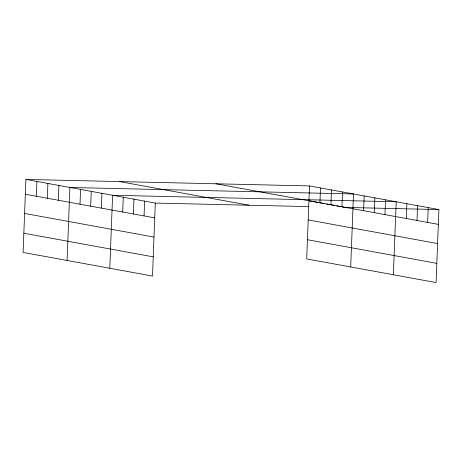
<?xml version="1.0" encoding="UTF-8"?>
<svg xmlns="http://www.w3.org/2000/svg" width="462" height="462" viewBox="0 0 462 462"><rect width="100%" height="100%" fill="white"/><g stroke="black" fill="none" stroke-linecap="round" stroke-linejoin="round"><path stroke-width="0.69" d="M25.907 179.435L23.1 252.425L152.5 276.068L155.301 203.078L25.907 179.435L309.5 185.932L438.9 209.575L436.093 282.565L306.699 258.922L309.5 185.932M36.336 196.24L36.902 181.445M47.332 198.25L47.904 183.454M58.333 200.26L58.899 185.464M67.094 260.464L69.901 187.474L353.499 193.971L350.693 266.961M80.007 204.221L80.573 189.42M90.685 206.173L91.251 191.372M101.357 208.119L101.929 193.324M109.8 268.266L112.601 195.276L396.2 201.773L393.393 274.763M122.707 212.023L123.279 197.222M133.385 213.975L133.951 199.174M144.057 215.921L144.629 201.126M319.929 202.743L320.501 187.942M330.931 204.753L331.497 189.951M341.932 206.762L342.498 191.961M363.606 210.718L364.172 195.923M374.278 212.67L374.849 197.869M384.956 214.622L385.522 199.821M406.306 218.52L406.872 203.725M416.978 220.472L417.55 205.671M427.656 222.424L428.222 207.623M155.301 203.078L308.887 206.595M343.884 207.398L438.9 209.575M308.934 200.733L438.334 224.37M215.916 183.789L323.96 203.528M326.628 204.013L334.638 205.48M336.642 205.844L345.31 207.426M119.491 181.578L248.891 205.22M308.194 219.935L437.595 243.578M307.432 239.72L436.833 263.363M25.335 194.231L154.735 217.873M24.596 213.438L153.996 237.075M23.839 233.223L153.24 256.86"/></g></svg>
